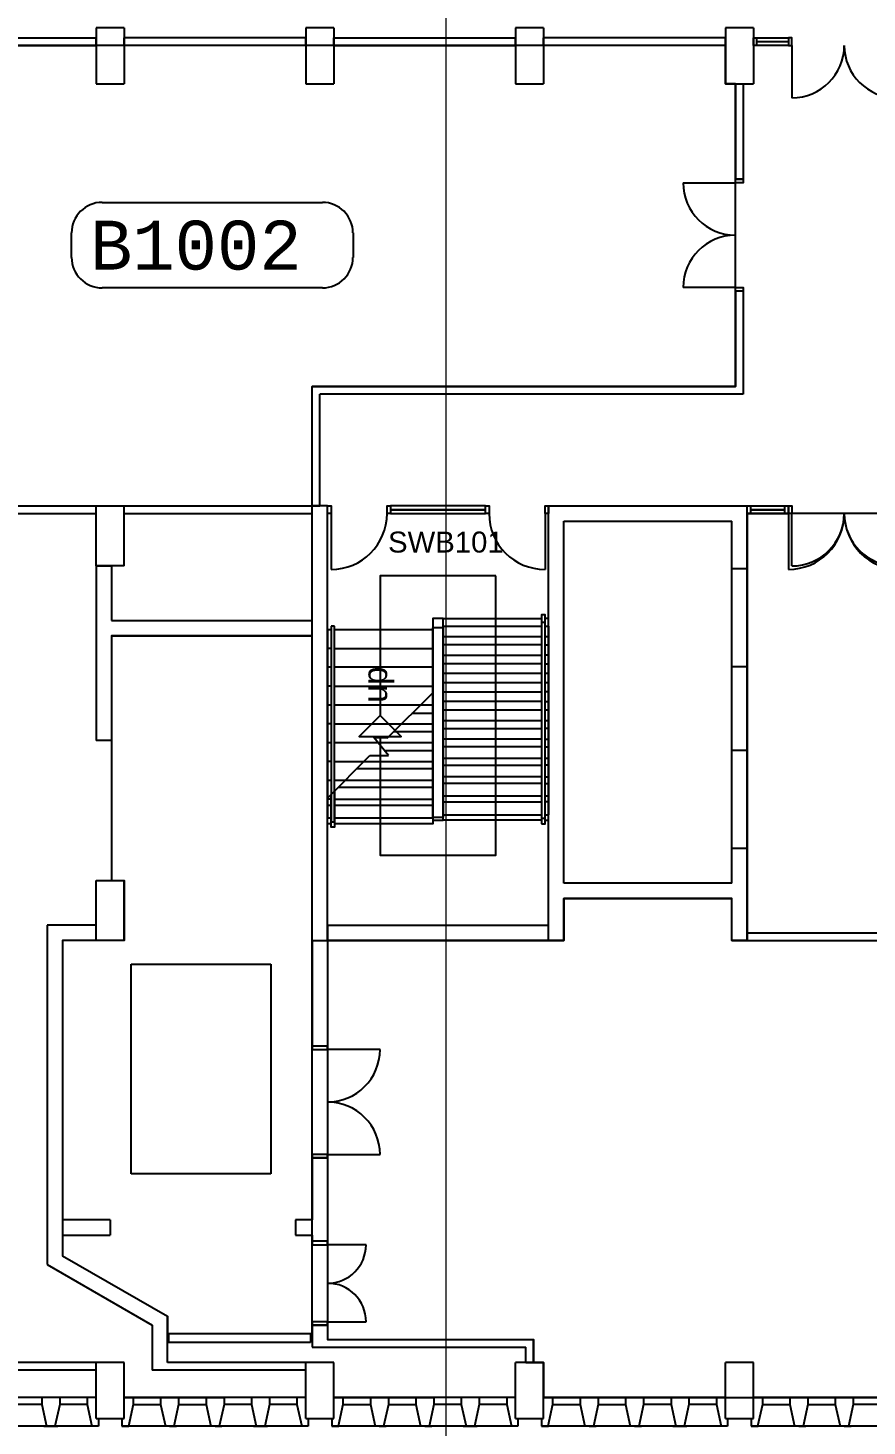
# Model space of a CAD drawing. Header units: millimetres. Extents: x -12337 to 132498, y -9485 to 82319.
# Drawn here: x 36553 to 48553, y 5359 to 25369 of the extents above; entities that cross this region are included whole.
import ezdxf

# ---------------------------------------------------------------- set-up
doc = ezdxf.new("R2010")
doc.units = ezdxf.units.MM
for name, color, linetype in [('Basement 1 - Doors Windows and Openings', 7, 'Continuous'), ('Basement 1 - General', 7, 'Continuous'), ('Basement 1 - Spaces and Zones', 7, 'Continuous'), ('Basement 1 - Stairs', 7, 'Continuous'), ('Basement 1 - Structural Members', 7, 'Continuous'), ('Basement 1 - Walls', 7, 'Continuous'), ('Basement 2 - Doors Windows and Openings', 7, 'Continuous'), ('Basement 2 - General', 7, 'Continuous'), ('Basement 2 - Stairs', 7, 'Continuous'), ('Basement 2 - Structural Members', 7, 'Continuous')]:
    doc.layers.add(name, color=color, linetype=linetype)
doc.styles.add('arial', font='arial.ttf')
doc.styles.add('monotxt', font='monotxt.shx')

msp = doc.modelspace()

# ---------------------------------------------------------------- linework, layer by layer
at = {"layer": 'Basement 1 - Doors Windows and Openings', "color": 1, "linetype": 'Continuous', "lineweight": -3}
for p, q in [((46978, 25119, 2700), (46978, 25229, 2700)), ((46978, 25174, 2700), (47428, 25174, 2700)), ((47478, 25119, 2700), (47478, 24369, 2700)), ((45923, 23154, 2700), (46673, 23154, 2700)), ((46673, 21654, 2700), (45923, 21654, 2700)), ((47478, 17669, 2700), (47478, 18419, 2700)), ((41588, 10747, 2700), (40838, 10747, 2700)), ((40838, 9247, 2700), (41588, 9247, 2700)), ((41388, 7953, 2700), (40838, 7953, 2700)), ((40838, 6853, 2700), (41388, 6853, 2700))]:
    msp.add_line(p, q, dxfattribs=at)
at = {"layer": 'Basement 1 - Doors Windows and Openings', "color": 1, "linetype": 'Continuous'}
for p, q in [((37528, 5769, 2700), (36228, 5769, 2700)), ((36750, 5669, 2700), (36357, 5669, 2700)), ((37007, 5769, 2700), (36750, 5769, 2700)), ((36750, 5769, 2700), (36750, 5669, 2700)), ((36750, 5669, 2700), (36818, 5359, 2700)), ((37007, 5669, 2700), (36939, 5359, 2700)), ((37007, 5769, 2700), (37007, 5669, 2700)), ((37400, 5669, 2700), (37007, 5669, 2700)), ((37528, 5769, 2700), (37400, 5769, 2700)), ((37400, 5769, 2700), (37400, 5669, 2700)), ((37400, 5669, 2700), (37468, 5359, 2700)), ((39228, 5769, 2700), (37928, 5769, 2700)), ((37928, 5769, 2700), (38057, 5769, 2700)), ((37928, 5769, 2700), (39228, 5769, 2700)), ((38057, 5669, 2700), (37989, 5359, 2700)), ((38057, 5769, 2700), (38057, 5669, 2700)), ((38057, 5669, 2700), (38450, 5669, 2700)), ((38450, 5769, 2700), (38450, 5669, 2700)), ((38450, 5769, 2700), (38707, 5769, 2700)), ((38450, 5669, 2700), (38518, 5359, 2700)), ((38707, 5669, 2700), (38639, 5359, 2700)), ((38707, 5769, 2700), (38707, 5669, 2700)), ((38707, 5669, 2700), (39100, 5669, 2700)), ((39357, 5769, 2700), (39100, 5769, 2700)), ((39100, 5769, 2700), (39100, 5669, 2700)), ((39100, 5769, 2700), (39100, 5669, 2700)), ((39100, 5769, 2700), (39357, 5769, 2700)), ((39100, 5669, 2700), (39168, 5359, 2700)), ((39100, 5669, 2700), (39168, 5359, 2700)), ((40528, 5769, 2700), (39228, 5769, 2700)), ((39357, 5669, 2700), (39289, 5359, 2700)), ((39357, 5669, 2700), (39289, 5359, 2700)), ((39357, 5769, 2700), (39357, 5669, 2700)), ((39357, 5769, 2700), (39357, 5669, 2700)), ((39750, 5669, 2700), (39357, 5669, 2700)), ((40007, 5769, 2700), (39750, 5769, 2700)), ((39750, 5769, 2700), (39750, 5669, 2700)), ((39750, 5669, 2700), (39818, 5359, 2700)), ((40007, 5669, 2700), (39939, 5359, 2700)), ((40007, 5769, 2700), (40007, 5669, 2700)), ((40400, 5669, 2700), (40007, 5669, 2700)), ((40528, 5769, 2700), (40400, 5769, 2700)), ((40400, 5769, 2700), (40400, 5669, 2700)), ((40400, 5669, 2700), (40468, 5359, 2700)), ((40928, 5769, 2700), (42228, 5769, 2700)), ((42228, 5769, 2700), (40928, 5769, 2700)), ((40928, 5769, 2700), (41057, 5769, 2700)), ((41057, 5669, 2700), (40989, 5359, 2700)), ((41057, 5769, 2700), (41057, 5669, 2700)), ((41057, 5669, 2700), (41450, 5669, 2700)), ((41450, 5769, 2700), (41450, 5669, 2700)), ((41450, 5769, 2700), (41707, 5769, 2700)), ((41450, 5669, 2700), (41518, 5359, 2700)), ((41707, 5669, 2700), (41639, 5359, 2700)), ((41707, 5769, 2700), (41707, 5669, 2700)), ((41707, 5669, 2700), (42100, 5669, 2700)), ((42100, 5769, 2700), (42357, 5769, 2700)), ((42357, 5769, 2700), (42100, 5769, 2700)), ((42100, 5769, 2700), (42100, 5669, 2700)), ((42100, 5769, 2700), (42100, 5669, 2700)), ((42100, 5669, 2700), (42168, 5359, 2700)), ((42100, 5669, 2700), (42168, 5359, 2700)), ((43528, 5769, 2700), (42228, 5769, 2700)), ((42357, 5669, 2700), (42289, 5359, 2700)), ((42357, 5669, 2700), (42289, 5359, 2700)), ((42357, 5769, 2700), (42357, 5669, 2700)), ((42357, 5769, 2700), (42357, 5669, 2700)), ((42750, 5669, 2700), (42357, 5669, 2700)), ((42750, 5769, 2700), (42750, 5669, 2700)), ((43007, 5769, 2700), (42750, 5769, 2700)), ((42750, 5669, 2700), (42818, 5359, 2700)), ((43007, 5669, 2700), (42939, 5359, 2700)), ((43007, 5769, 2700), (43007, 5669, 2700)), ((43400, 5669, 2700), (43007, 5669, 2700)), ((43400, 5769, 2700), (43400, 5669, 2700)), ((43528, 5769, 2700), (43400, 5769, 2700)), ((43400, 5669, 2700), (43468, 5359, 2700)), ((45228, 5769, 2700), (43928, 5769, 2700)), ((43928, 5769, 2700), (45228, 5769, 2700)), ((43928, 5769, 2700), (44057, 5769, 2700)), ((44057, 5669, 2700), (43989, 5359, 2700)), ((44057, 5769, 2700), (44057, 5669, 2700)), ((44057, 5669, 2700), (44450, 5669, 2700)), ((44450, 5769, 2700), (44707, 5769, 2700)), ((44450, 5769, 2700), (44450, 5669, 2700)), ((44450, 5669, 2700), (44518, 5359, 2700)), ((44707, 5669, 2700), (44639, 5359, 2700)), ((44707, 5769, 2700), (44707, 5669, 2700)), ((44707, 5669, 2700), (45100, 5669, 2700)), ((45100, 5769, 2700), (45100, 5669, 2700)), ((45100, 5769, 2700), (45357, 5769, 2700)), ((45100, 5769, 2700), (45100, 5669, 2700)), ((45357, 5769, 2700), (45100, 5769, 2700)), ((45100, 5669, 2700), (45168, 5359, 2700)), ((45100, 5669, 2700), (45168, 5359, 2700)), ((46528, 5769, 2700), (45228, 5769, 2700)), ((45357, 5669, 2700), (45289, 5359, 2700)), ((45357, 5669, 2700), (45289, 5359, 2700)), ((45357, 5769, 2700), (45357, 5669, 2700)), ((45357, 5769, 2700), (45357, 5669, 2700)), ((45750, 5669, 2700), (45357, 5669, 2700)), ((46007, 5769, 2700), (45750, 5769, 2700)), ((45750, 5769, 2700), (45750, 5669, 2700)), ((45750, 5669, 2700), (45818, 5359, 2700)), ((46007, 5669, 2700), (45939, 5359, 2700)), ((46007, 5769, 2700), (46007, 5669, 2700)), ((46400, 5669, 2700), (46007, 5669, 2700)), ((46528, 5769, 2700), (46400, 5769, 2700)), ((46400, 5769, 2700), (46400, 5669, 2700)), ((46400, 5669, 2700), (46468, 5359, 2700)), ((46928, 5769, 2700), (47057, 5769, 2700)), ((48228, 5769, 2700), (46928, 5769, 2700)), ((46928, 5769, 2700), (48228, 5769, 2700)), ((47057, 5669, 2700), (46989, 5359, 2700)), ((47057, 5769, 2700), (47057, 5669, 2700)), ((47057, 5669, 2700), (47450, 5669, 2700)), ((47450, 5769, 2700), (47707, 5769, 2700)), ((47450, 5769, 2700), (47450, 5669, 2700)), ((47450, 5669, 2700), (47518, 5359, 2700)), ((47707, 5669, 2700), (47639, 5359, 2700)), ((47707, 5769, 2700), (47707, 5669, 2700)), ((47707, 5669, 2700), (48100, 5669, 2700)), ((48357, 5769, 2700), (48100, 5769, 2700)), ((48100, 5769, 2700), (48100, 5669, 2700)), ((48100, 5769, 2700), (48100, 5669, 2700)), ((48100, 5769, 2700), (48357, 5769, 2700)), ((48100, 5669, 2700), (48168, 5359, 2700)), ((48100, 5669, 2700), (48168, 5359, 2700)), ((49528, 5769, 2700), (48228, 5769, 2700)), ((48357, 5669, 2700), (48289, 5359, 2700)), ((48357, 5669, 2700), (48289, 5359, 2700)), ((48357, 5769, 2700), (48357, 5669, 2700)), ((48357, 5769, 2700), (48357, 5669, 2700)), ((48750, 5669, 2700), (48357, 5669, 2700)), ((37560, 5469, 2700), (37560, 5359, 2700)), ((37897, 5469, 2700), (37897, 5359, 2700)), ((40560, 5469, 2700), (40560, 5359, 2700)), ((40897, 5469, 2700), (40897, 5359, 2700)), ((43560, 5469, 2700), (43560, 5359, 2700)), ((43897, 5469, 2700), (43897, 5359, 2700)), ((46560, 5469, 2700), (46560, 5359, 2700)), ((46897, 5469, 2700), (46897, 5359, 2700)), ((37468, 5359, 2700), (34897, 5359, 2700)), ((36878, 5359, 2700), (36778, 5359, 2700)), ((36778, 5359, 2700), (36978, 5359, 2700)), ((37560, 5359, 2700), (37460, 5359, 2700)), ((40468, 5359, 2700), (37897, 5359, 2700)), ((37897, 5359, 2700), (37997, 5359, 2700)), ((38678, 5359, 2700), (38478, 5359, 2700)), ((38578, 5359, 2700), (38678, 5359, 2700)), ((39228, 5359, 2700), (39128, 5359, 2700)), ((39228, 5359, 2700), (39128, 5359, 2700)), ((39228, 5359, 2700), (39328, 5359, 2700)), ((39228, 5359, 2700), (39328, 5359, 2700)), ((39878, 5359, 2700), (39778, 5359, 2700)), ((39778, 5359, 2700), (39978, 5359, 2700)), ((40560, 5359, 2700), (40460, 5359, 2700)), ((40897, 5359, 2700), (40997, 5359, 2700)), ((43468, 5359, 2700), (40897, 5359, 2700)), ((41678, 5359, 2700), (41478, 5359, 2700)), ((41578, 5359, 2700), (41678, 5359, 2700)), ((42228, 5359, 2700), (42128, 5359, 2700)), ((42228, 5359, 2700), (42128, 5359, 2700)), ((42228, 5359, 2700), (42328, 5359, 2700)), ((42228, 5359, 2700), (42328, 5359, 2700)), ((42778, 5359, 2700), (42978, 5359, 2700)), ((42878, 5359, 2700), (42778, 5359, 2700)), ((43560, 5359, 2700), (43460, 5359, 2700)), ((46468, 5359, 2700), (43897, 5359, 2700)), ((43897, 5359, 2700), (43997, 5359, 2700)), ((44678, 5359, 2700), (44478, 5359, 2700)), ((44578, 5359, 2700), (44678, 5359, 2700)), ((45228, 5359, 2700), (45128, 5359, 2700)), ((45228, 5359, 2700), (45128, 5359, 2700)), ((45228, 5359, 2700), (45328, 5359, 2700)), ((45228, 5359, 2700), (45328, 5359, 2700)), ((45778, 5359, 2700), (45978, 5359, 2700)), ((45878, 5359, 2700), (45778, 5359, 2700)), ((46560, 5359, 2700), (46460, 5359, 2700)), ((49468, 5359, 2700), (46897, 5359, 2700)), ((46897, 5359, 2700), (46997, 5359, 2700)), ((47678, 5359, 2700), (47478, 5359, 2700)), ((47578, 5359, 2700), (47678, 5359, 2700)), ((48228, 5359, 2700), (48128, 5359, 2700)), ((48228, 5359, 2700), (48128, 5359, 2700)), ((48228, 5359, 2700), (48328, 5359, 2700)), ((48228, 5359, 2700), (48328, 5359, 2700))]:
    msp.add_line(p, q, dxfattribs=at)
at = {"layer": 'Basement 1 - Doors Windows and Openings', "color": 1, "linetype": 'Continuous', "lineweight": -3, "elevation": 2700}
for points in [[(47428, 25119), (46928, 25119), (46928, 25229), (47428, 25229)], [(47478, 25119), (47478, 25229), (47428, 25229), (47428, 25119), (47478, 25119)], [(46673, 23204), (46783, 23204), (46783, 23154), (46673, 23154), (46673, 23204)], [(46673, 21654), (46783, 21654), (46783, 21604), (46673, 21604), (46673, 21654)], [(47428, 18419), (47428, 18529), (47478, 18529), (47478, 18419), (47428, 18419)], [(40838, 10797), (40618, 10797), (40618, 10747), (40838, 10747), (40838, 10797)], [(40838, 9247), (40618, 9247), (40618, 9197), (40838, 9197), (40838, 9247)], [(40838, 7953), (40838, 8003), (40618, 8003), (40618, 7953), (40838, 7953)], [(40838, 6803), (40838, 6853), (40618, 6853), (40618, 6803), (40838, 6803)]]:
    msp.add_lwpolyline(points, dxfattribs=at)
at = {"layer": 'Basement 1 - Doors Windows and Openings', "color": 1, "linetype": 'Continuous', "lineweight": -3}
for centre, radius, start, end in [((47478, 25119, 2700), 750, 270, 0), ((48978, 25119, 2700), 750, 180, 270), ((46673, 23154, 2700), 750, 180, 270), ((46673, 21654, 2700), 750, 90, 180), ((47478, 18419, 2700), 750, 270, 0), ((48978, 18419, 2700), 750, 180, 270), ((40838, 10747, 2700), 750, 270, 0), ((40838, 9247, 2700), 750, 0, 90), ((40838, 7953, 2700), 550, 270, 0), ((40838, 6853, 2700), 550, 0, 90)]:
    msp.add_arc(centre, radius, start, end, dxfattribs=at)
at = {"layer": 'Basement 1 - General', "color": 8, "linetype": 'Continuous'}
for p, q in [((37614, 22873, 2700), (40764, 22873, 2700)), ((37177, 22086, 2700), (37177, 22436, 2700)), ((41202, 22436, 2700), (41202, 22086, 2700)), ((40764, 21648, 2700), (37614, 21648, 2700))]:
    msp.add_line(p, q, dxfattribs=at)
for centre, start, end in [((37614, 22436, 2700), 90, 180), ((40764, 22436, 2700), 0, 90), ((37614, 22086, 2700), 180, 270), ((40764, 22086, 2700), 270, 0)]:
    msp.add_arc(centre, 437, start, end, dxfattribs=at)
at = {"layer": 'Basement 1 - Spaces and Zones', "color": 10, "linetype": 'Continuous', "elevation": 2700}
for points in [[(46528, 25119), (31928, 25119), (31928, 20689), (34838, 20689), (34838, 18529), (40618, 18529), (40618, 20239), (46673, 20239), (46673, 24569), (46528, 24569), (46528, 25119)], [(40618, 16669), (37748, 16669), (37748, 13169), (37928, 13169), (37928, 12309), (37048, 12309), (37048, 7796), (38548, 6930), (38548, 6685), (40618, 6685), (40618, 16669)]]:
    msp.add_lwpolyline(points, close=True, dxfattribs=at)
msp.add_lwpolyline([(49618, 18419), (46838, 18419), (46838, 18419), (46838, 12309), (46618, 12309), (46618, 12909), (44218, 12909), (44218, 12309), (40838, 12309), (40838, 6599), (43783, 6599), (43783, 6269), (43928, 6269), (43928, 5769), (52528, 5769)], dxfattribs=at)
at = {"layer": 'Basement 1 - Stairs', "color": 7, "linetype": 'Continuous'}
for p, q in [((40888, 16809, 2700), (40888, 14009, 2700)), ((40938, 16809, 2700), (40888, 16809, 2700)), ((40938, 14009, 2700), (40938, 16809, 2700)), ((42493, 16809, 2700), (42493, 14075, 2700)), ((42493, 16809, 2700), (43898, 16809, 2700)), ((43948, 16809, 2700), (43998, 16809, 2700)), ((43998, 16809, 2700), (43998, 14109, 2700)), ((40838, 16759, 2700), (40888, 16759, 2700)), ((40838, 16759, 2700), (40838, 14059, 2700)), ((40938, 16759, 2700), (42343, 16759, 2700)), ((42343, 14059, 2700), (42343, 16784, 2700)), ((42493, 16784, 2700), (42343, 16784, 2700)), ((40888, 16489, 2700), (40838, 16489, 2700)), ((40938, 16489, 2700), (42343, 16489, 2700)), ((43898, 16539, 2700), (42493, 16539, 2700)), ((43948, 16539, 2700), (43998, 16539, 2700)), ((40888, 16219, 2700), (40838, 16219, 2700)), ((42343, 16219, 2700), (40938, 16219, 2700)), ((43898, 16269, 2700), (42493, 16269, 2700)), ((43948, 16269, 2700), (43998, 16269, 2700)), ((40888, 15949, 2700), (40838, 15949, 2700)), ((40938, 15949, 2700), (42343, 15949, 2700)), ((42493, 15999, 2700), (43898, 15999, 2700)), ((43948, 15999, 2700), (43998, 15999, 2700)), ((40888, 15679, 2700), (40838, 15679, 2700)), ((42343, 15679, 2700), (40938, 15679, 2700)), ((43898, 15729, 2700), (42493, 15729, 2700)), ((43948, 15729, 2700), (43998, 15729, 2700)), ((40888, 15409, 2700), (40838, 15409, 2700)), ((40938, 15409, 2700), (42343, 15409, 2700)), ((42493, 15459, 2700), (43898, 15459, 2700)), ((43948, 15459, 2700), (43998, 15459, 2700)), ((40888, 15139, 2700), (40838, 15139, 2700)), ((42343, 15139, 2700), (40938, 15139, 2700)), ((43898, 15189, 2700), (42493, 15189, 2700)), ((43948, 15189, 2700), (43998, 15189, 2700)), ((40888, 14869, 2700), (40838, 14869, 2700)), ((40938, 14869, 2700), (42343, 14869, 2700)), ((42493, 14919, 2700), (43898, 14919, 2700)), ((43948, 14919, 2700), (43998, 14919, 2700)), ((43898, 14649, 2700), (42493, 14649, 2700)), ((43948, 14649, 2700), (43998, 14649, 2700)), ((40888, 14599, 2700), (40838, 14599, 2700)), ((42343, 14599, 2700), (40938, 14599, 2700)), ((40888, 14329, 2700), (40838, 14329, 2700)), ((40938, 14329, 2700), (42343, 14329, 2700)), ((42493, 14379, 2700), (43898, 14379, 2700)), ((43948, 14379, 2700), (43998, 14379, 2700)), ((40888, 14059, 2700), (40838, 14059, 2700)), ((40888, 14009, 2700), (40938, 14009, 2700)), ((42343, 14059, 2700), (40938, 14059, 2700)), ((42343, 14075, 2700), (42493, 14075, 2700)), ((42493, 14109, 2700), (43898, 14109, 2700)), ((43948, 14109, 2700), (43998, 14109, 2700))]:
    msp.add_line(p, q, dxfattribs=at)
at = {"layer": 'Basement 1 - Stairs', "color": 7, "linetype": 'Continuous', "elevation": 2700}
for points in [[(41591, 15228), (41591, 13528), (43246, 13528), (43246, 17529)], [(43246, 17529), (41591, 17529), (41591, 15528)], [(43948, 16859), (43898, 16859), (43898, 14059), (43948, 14059), (43948, 16859)], [(41591, 15528), (41291, 15228), (41891, 15228), (41591, 15528)]]:
    msp.add_lwpolyline(points, dxfattribs=at)
at = {"layer": 'Basement 1 - Structural Members', "color": 4, "linetype": 'Continuous'}
for p, q in [((37528, 25369, 2700), (37528, 24569, 2700)), ((37928, 25369, 2700), (37528, 25369, 2700)), ((37928, 25369, 2700), (37928, 24569, 2700)), ((40928, 25369, 2700), (40528, 25369, 2700)), ((40528, 25369, 2700), (40528, 24569, 2700)), ((40928, 25369, 2700), (40928, 24569, 2700)), ((43928, 25369, 2700), (43528, 25369, 2700)), ((43528, 25369, 2700), (43528, 24569, 2700)), ((43928, 25369, 2700), (43928, 24569, 2700)), ((46528, 25369, 2700), (46528, 24569, 2700)), ((46928, 25369, 2700), (46528, 25369, 2700)), ((46928, 25369, 2700), (46928, 24569, 2700)), ((37528, 24569, 2700), (37928, 24569, 2700)), ((40528, 24569, 2700), (40928, 24569, 2700)), ((43528, 24569, 2700), (43928, 24569, 2700)), ((46528, 24569, 2700), (46928, 24569, 2700)), ((37528, 18529, 2700), (37928, 18529, 2700)), ((37528, 17669, 2700), (37528, 18529, 2700)), ((37928, 17669, 2700), (37928, 18529, 2700)), ((40838, 18529, 2700), (40618, 18529, 2700)), ((40618, 12309, 2700), (40618, 18529, 2700)), ((40838, 12309, 2700), (40838, 18529, 2700)), ((43998, 12309, 2700), (43998, 18529, 2700)), ((43998, 18529, 2700), (46838, 18529, 2700)), ((46838, 17629, 2700), (46838, 18529, 2700)), ((44218, 13129, 2700), (44218, 18309, 2700)), ((44218, 18309, 2700), (46618, 18309, 2700)), ((46618, 17629, 2700), (46618, 18309, 2700)), ((37928, 17669, 2700), (37528, 17669, 2700)), ((46838, 17629, 2700), (46618, 17629, 2700)), ((46618, 16229, 2700), (46838, 16229, 2700)), ((46618, 15029, 2700), (46618, 16229, 2700)), ((46838, 15029, 2700), (46838, 16229, 2700)), ((46838, 15029, 2700), (46618, 15029, 2700)), ((46618, 13129, 2700), (46618, 13629, 2700)), ((46618, 13629, 2700), (46838, 13629, 2700)), ((46838, 12309, 2700), (46838, 13629, 2700)), ((37528, 13169, 2700), (37928, 13169, 2700)), ((37528, 12309, 2700), (37528, 13169, 2700)), ((37928, 12309, 2700), (37928, 13169, 2700)), ((46618, 13129, 2700), (44218, 13129, 2700)), ((44218, 12909, 2700), (46618, 12909, 2700)), ((44218, 12309, 2700), (44218, 12909, 2700)), ((46618, 12309, 2700), (46618, 12909, 2700)), ((37928, 12309, 2700), (37528, 12309, 2700)), ((40618, 12309, 2700), (40838, 12309, 2700)), ((43998, 12309, 2700), (44218, 12309, 2700)), ((46618, 12309, 2700), (46838, 12309, 2700)), ((37928, 6269, 2700), (37528, 6269, 2700)), ((37528, 5469, 2700), (37528, 6269, 2700)), ((37928, 5469, 2700), (37928, 6269, 2700)), ((40528, 5469, 2700), (40528, 6269, 2700)), ((40928, 6269, 2700), (40528, 6269, 2700)), ((40928, 5469, 2700), (40928, 6269, 2700)), ((43528, 5469, 2700), (43528, 6269, 2700)), ((43928, 6269, 2700), (43528, 6269, 2700)), ((43928, 5469, 2700), (43928, 6269, 2700)), ((46528, 5469, 2700), (46528, 6269, 2700)), ((46928, 6269, 2700), (46528, 6269, 2700)), ((46928, 5469, 2700), (46928, 6269, 2700)), ((37528, 5469, 2700), (37928, 5469, 2700)), ((40528, 5469, 2700), (40928, 5469, 2700)), ((43528, 5469, 2700), (43928, 5469, 2700)), ((46528, 5469, 2700), (46928, 5469, 2700))]:
    msp.add_line(p, q, dxfattribs=at)
at = {"layer": 'Basement 1 - Walls', "color": 3, "linetype": 'Continuous'}
for p, q in [((34928, 25229), (37528, 25229)), ((37528, 25119), (37528, 25229)), ((37928, 25119), (37928, 25229)), ((40528, 25229), (37928, 25229)), ((40528, 25119), (40528, 25229)), ((40928, 25119), (40928, 25229)), ((40928, 25229), (43528, 25229)), ((43528, 25119), (43528, 25229)), ((43928, 25119), (43928, 25229)), ((46528, 25229), (43928, 25229)), ((46528, 25119), (46528, 25229)), ((34928, 25119), (37528, 25119)), ((40528, 25119), (37928, 25119)), ((40928, 25119), (43528, 25119)), ((46528, 25119), (43928, 25119)), ((46673, 24569), (46783, 24569)), ((46673, 24569), (46673, 23204)), ((46783, 24569), (46783, 23204)), ((46783, 23204), (46673, 23204)), ((46673, 21604), (46673, 20239)), ((46783, 21604), (46673, 21604)), ((46783, 21604), (46783, 20129)), ((40618, 18419), (40618, 20239)), ((46673, 20239), (40618, 20239)), ((40728, 18529), (40728, 20129)), ((46783, 20129), (40728, 20129)), ((34838, 18529), (37528, 18529)), ((34838, 18419), (37528, 18419)), ((37528, 18419), (37528, 18529)), ((37928, 18419), (37928, 18529)), ((37928, 18529), (40728, 18529)), ((37928, 18419), (40618, 18419)), ((46838, 18419), (46838, 18529)), ((46838, 18529), (47428, 18529)), ((46838, 18419), (47428, 18419)), ((47428, 18419), (47428, 18529)), ((37528, 17669), (37748, 17669)), ((37528, 17669), (37528, 15169)), ((37748, 17669), (37748, 16889)), ((37748, 16889), (40618, 16889)), ((40618, 16669), (40618, 16889)), ((37748, 16669), (40618, 16669)), ((37748, 16669), (37748, 15169)), ((37748, 15169), (37528, 15169)), ((36828, 12529), (36828, 7669)), ((37528, 12529), (36828, 12529)), ((37528, 12309), (37528, 12529)), ((40838, 12529), (40838, 10797)), ((40838, 12529), (43998, 12529)), ((43998, 12309), (43998, 12529)), ((37048, 12309), (37048, 8309)), ((37528, 12309), (37048, 12309)), ((40618, 12309), (40618, 10797)), ((40618, 12309), (43998, 12309)), ((38028, 8969), (38028, 11969)), ((38028, 11969), (40028, 11969)), ((40028, 11969), (40028, 8969)), ((40838, 10797), (40618, 10797)), ((40618, 9197), (40618, 8309)), ((40838, 9197), (40618, 9197)), ((40838, 9197), (40838, 8003)), ((40028, 8969), (38028, 8969)), ((37728, 8309), (37048, 8309)), ((37728, 8309), (37728, 8089)), ((40618, 8309), (40378, 8309)), ((40378, 8309), (40378, 8089)), ((37048, 8089), (37728, 8089)), ((37048, 8089), (37048, 7796)), ((40378, 8089), (40618, 8089)), ((40618, 8089), (40618, 8003)), ((40838, 8003), (40618, 8003)), ((36828, 7669), (38328, 6803)), ((37048, 7796), (38548, 6930)), ((38548, 6269), (38548, 6930)), ((38328, 6803), (38328, 6159)), ((40838, 6803), (40618, 6803)), ((40618, 6803), (40618, 6489)), ((40838, 6803), (40838, 6599)), ((40618, 6489), (43673, 6489)), ((40838, 6599), (43783, 6599)), ((43673, 6269), (43673, 6489)), ((43783, 6269), (43783, 6599)), ((37528, 6269), (36283, 6269)), ((37528, 6159), (37528, 6269)), ((40528, 6269), (38548, 6269)), ((40528, 6159), (40528, 6269)), ((43673, 6269), (43783, 6269)), ((37528, 6159), (36173, 6159)), ((40528, 6159), (38328, 6159))]:
    msp.add_line(p, q, dxfattribs=at)
msp.add_lwpolyline([(40592, 6556), (38567, 6556), (38567, 6685), (40592, 6685), (40592, 6556)], dxfattribs=at)
at = {"layer": 'Basement 2 - Doors Windows and Openings', "color": 2, "linetype": 'Continuous'}
for p, q in [((40888, 18419), (40888, 17619)), ((43098, 18529), (41738, 18529)), ((41738, 18479), (43098, 18479)), ((43098, 18469), (41738, 18469)), ((41738, 18419), (43098, 18419)), ((43098, 18419), (43098, 18474)), ((43948, 18419), (43948, 17619)), ((46888, 18529), (47378, 18529)), ((46888, 18479), (47378, 18479)), ((47378, 18469), (46888, 18469)), ((47378, 18419), (46888, 18419)), ((47428, 18419), (47428, 17619))]:
    msp.add_line(p, q, dxfattribs=at)
for points in [[(40838, 18419), (40838, 18529), (40888, 18529), (40888, 18419), (40838, 18419)], [(41688, 18419), (41688, 18529), (41738, 18529), (41738, 18419), (41688, 18419)], [(43098, 18419), (43098, 18529), (43148, 18529), (43148, 18419), (43098, 18419)], [(43948, 18419), (43948, 18529), (43998, 18529), (43998, 18419), (43948, 18419)], [(46888, 18529), (46888, 18419), (46838, 18419), (46838, 18529), (46888, 18529)], [(47428, 18529), (47428, 18419), (47378, 18419), (47378, 18529), (47428, 18529)]]:
    msp.add_lwpolyline(points, dxfattribs=at)
for centre, start, end in [((40888, 18419), 270, 0), ((43948, 18419), 180, 270), ((47428, 18419), 270, 0), ((49028, 18419), 180, 270)]:
    msp.add_arc(centre, 800, start, end, dxfattribs=at)
at = {"layer": 'Basement 2 - General', "color": 8, "linetype": 'Continuous', "lineweight": 0}
msp.add_xline((42528, 76569), (0, -1), dxfattribs=at)
at = {"layer": 'Basement 2 - Stairs', "color": 2, "linetype": 'Continuous'}
for p, q in [((42493, 16919), (43898, 16919)), ((43998, 16919), (43948, 16919)), ((43898, 16657), (42493, 16657)), ((43998, 16657), (43948, 16657)), ((42493, 16394), (43898, 16394)), ((43998, 16394), (43948, 16394)), ((43898, 16131), (42493, 16131)), ((43998, 16131), (43948, 16131)), ((41697, 15207), (42343, 15853)), ((42493, 15868), (43898, 15868)), ((43998, 15868), (43948, 15868)), ((42343, 15556), (42045, 15556)), ((43898, 15606), (42493, 15606)), ((43998, 15606), (43948, 15606)), ((41709, 14954), (41499, 15214)), ((41499, 15214), (41697, 15207)), ((42343, 15293), (41783, 15293)), ((42493, 15343), (43898, 15343)), ((43998, 15343), (43948, 15343)), ((41647, 15030), (42343, 15030)), ((43898, 15080), (42493, 15080)), ((43948, 15080), (43998, 15080)), ((40838, 14348), (41444, 14954)), ((41444, 14954), (41709, 14954)), ((42493, 14817), (43898, 14817)), ((43998, 14817), (43948, 14817)), ((42343, 14767), (41257, 14767)), ((40995, 14505), (42343, 14505)), ((43898, 14555), (42493, 14555)), ((43948, 14555), (43998, 14555)), ((40888, 14242), (40838, 14242)), ((42343, 14242), (40938, 14242)), ((42493, 14292), (43898, 14292)), ((43998, 14292), (43948, 14292)), ((43898, 14029), (42493, 14029)), ((43948, 14029), (43998, 14029)), ((40888, 13979), (40838, 13979))]:
    msp.add_line(p, q, dxfattribs=at)
for points in [[(42343, 14029), (42493, 14029), (42493, 16919), (42343, 16919), (42343, 14029)], [(43898, 13979), (43948, 13979), (43948, 16969), (43898, 16969), (43898, 13979)], [(40938, 14448), (40938, 13929), (40888, 13929), (40888, 14398)], [(42343, 14029), (42343, 13979), (40938, 13979)]]:
    msp.add_lwpolyline(points, dxfattribs=at)
at = {"layer": 'Basement 2 - Structural Members', "color": 4, "linetype": 'Continuous'}
for p, q in [((37528, 25369), (37528, 24569)), ((37928, 25369), (37528, 25369)), ((37928, 25369), (37928, 24569)), ((40528, 25369), (40528, 24569)), ((40928, 25369), (40528, 25369)), ((40928, 25369), (40928, 24569)), ((43928, 25369), (43528, 25369)), ((43528, 25369), (43528, 24569)), ((43928, 25369), (43928, 24569)), ((46928, 25369), (46528, 25369)), ((46528, 25369), (46528, 24569)), ((46928, 25369), (46928, 24569)), ((37528, 24569), (37928, 24569)), ((40528, 24569), (40928, 24569)), ((43528, 24569), (43928, 24569)), ((46528, 24569), (46928, 24569)), ((37528, 17669), (37528, 18529)), ((37528, 18529), (37928, 18529)), ((37928, 17669), (37928, 18529)), ((40618, 12309), (40618, 18529)), ((40838, 18529), (40618, 18529)), ((40838, 12309), (40838, 18529)), ((43998, 18529), (46838, 18529)), ((43998, 12309), (43998, 18529)), ((46838, 12419), (46838, 18529)), ((44218, 18309), (46618, 18309)), ((44218, 13129), (44218, 18309)), ((46618, 13129), (46618, 18309)), ((37928, 17669), (37528, 17669)), ((37528, 12309), (37528, 13169)), ((37528, 13169), (37928, 13169)), ((37928, 12309), (37928, 13169)), ((46618, 13129), (44218, 13129)), ((44218, 12909), (46618, 12909)), ((44218, 12309), (44218, 12909)), ((46618, 12309), (46618, 12909)), ((40838, 12529), (43998, 12529)), ((40838, 12309), (40838, 12529)), ((43998, 12309), (43998, 12529)), ((46838, 12309), (46838, 12419)), ((46838, 12419), (49618, 12419)), ((37928, 12309), (37528, 12309)), ((40618, 12309), (40838, 12309)), ((40838, 12309), (43998, 12309)), ((43998, 12309), (44218, 12309)), ((46618, 12309), (46838, 12309)), ((46838, 12309), (49618, 12309)), ((37928, 6269), (37528, 6269)), ((37528, 5469), (37528, 6269)), ((37928, 5469), (37928, 6269)), ((40528, 5469), (40528, 6269)), ((40928, 6269), (40528, 6269)), ((40928, 5469), (40928, 6269)), ((43528, 5469), (43528, 6269)), ((43928, 6269), (43528, 6269)), ((43928, 5469), (43928, 6269)), ((46928, 6269), (46528, 6269)), ((46528, 5469), (46528, 6269)), ((46928, 5469), (46928, 6269)), ((37528, 5469), (37928, 5469)), ((40528, 5469), (40928, 5469)), ((43528, 5469), (43928, 5469)), ((46528, 5469), (46928, 5469))]:
    msp.add_line(p, q, dxfattribs=at)

# ---------------------------------------------------------------- texts
at = {"layer": 'Basement 1 - General', "color": 8, "linetype": 'Continuous', "style": 'monotxt'}
msp.add_text('B1002', height=700, dxfattribs=at).set_placement((37439, 21911, 2700))
at = {"layer": 'Basement 1 - General', "color": 3, "linetype": 'Continuous', "style": 'arial'}
msp.add_text('SWB101', height=300, dxfattribs=at).set_placement((41703, 17861, 2700))
at = {"layer": 'Basement 1 - Stairs', "color": 7, "linetype": 'Continuous'}
msp.add_text('up', height=347.7, rotation=90, dxfattribs=at).set_placement((41690, 15711, 2700))

doc.saveas('drawing.dxf')
